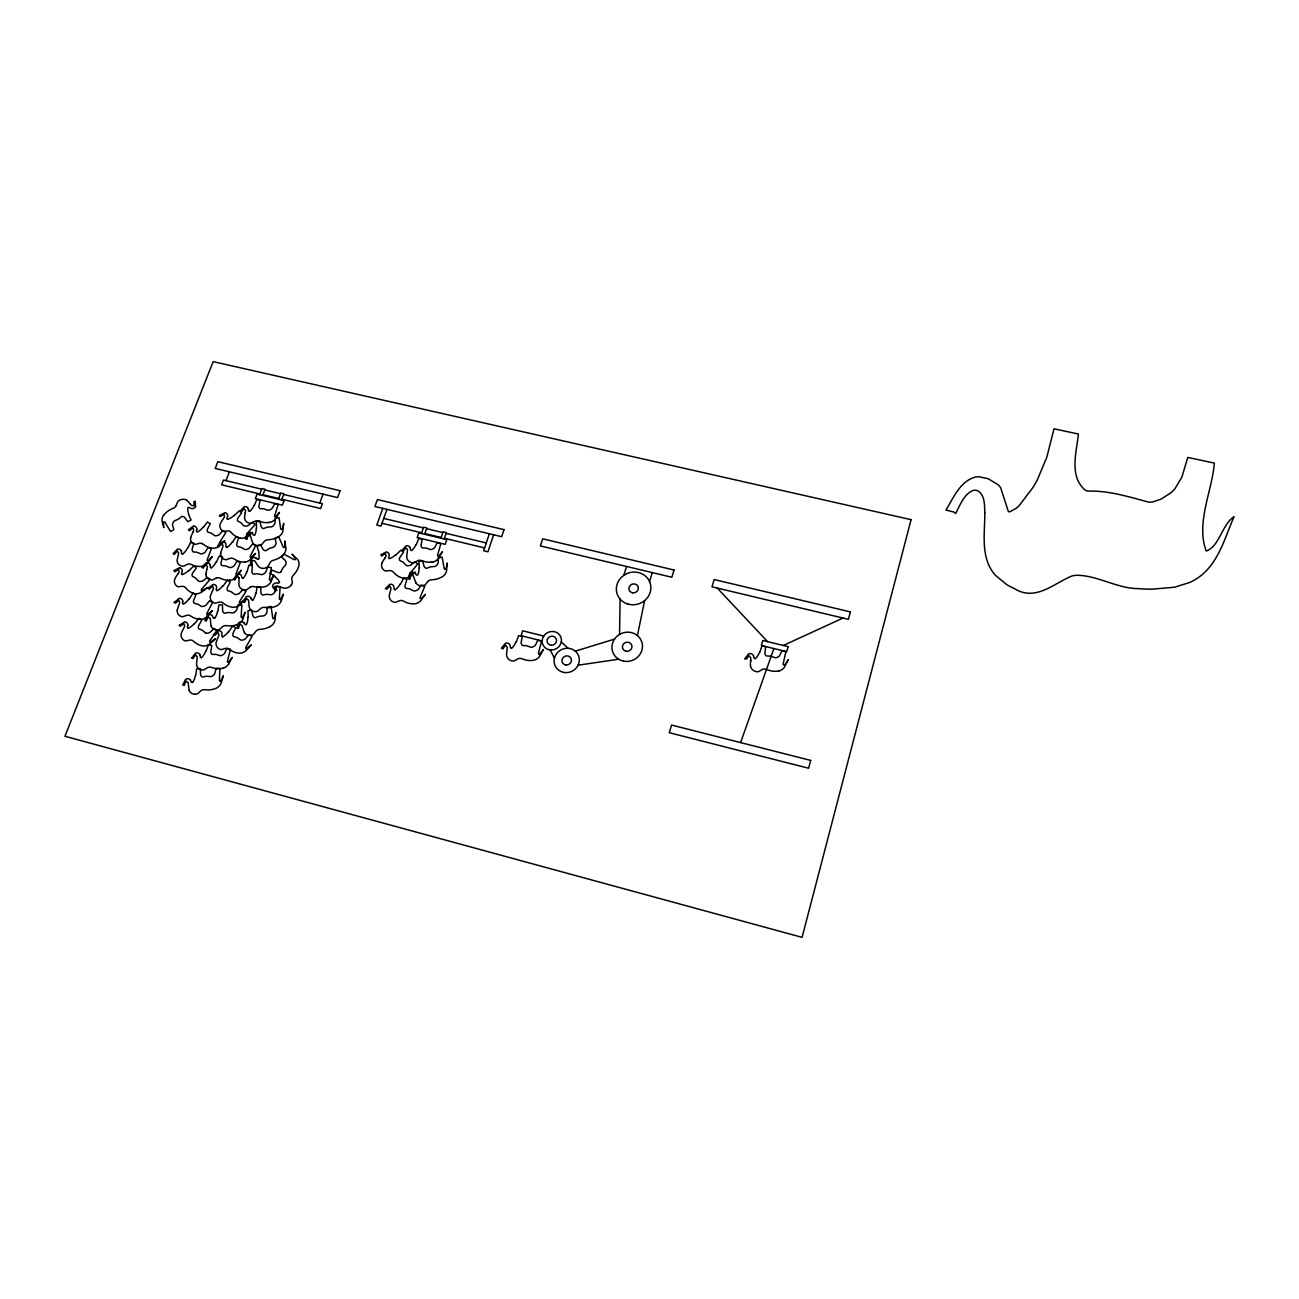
<?xml version="1.0" encoding="UTF-8"?>
<svg xmlns="http://www.w3.org/2000/svg" width="1299" height="1299" viewBox="0 0 1299 1299"><rect width="100%" height="100%" fill="white"/><g stroke="black" fill="none" stroke-linecap="round" stroke-linejoin="round"><path stroke-width="1.5" d="M619.558 634.415L620.078 599.066M182.818 601.21L182.607 602.931A14.338 12.649 -37.8 0 0 182.526 603.467L183.484 604.149A15.832 13.916 -37.7 0 0 188.972 598.823M419.382 567.874L418.911 561.428L422.5 560.762L424.188 566.608A4.79 4.352 -29.3 0 0 424.562 567.111A7.664 6.998 -29.1 0 0 424.935 567.501L425.682 568.069A1.867 1.705 -29.4 0 0 426.722 568.248L429.904 567.03A5.927 5.407 -29.5 0 1 430.7 566.835L434.678 566.494A3.248 2.971 -29 0 0 436.172 565.779L437.049 564.838A10.912 9.937 -29.1 0 0 437.471 564.237L437.617 564.01A5.586 5.099 -29 0 0 438.12 562.954L438.348 557.872L442.147 557.174L444.193 568.507A5.505 5.034 -28.4 0 0 444.502 569.092C447.213 571.739 447.619 552.903 446.629 570.602A9.288 8.492 -29.1 0 1 443.04 576.301L441.498 577.162A18.267 16.66 -29 0 1 434.304 579.533L430.57 579.922A4.709 4.303 -30 0 0 427.744 581.546M248.206 617.285L247.947 610.79L251.519 610.124L253.013 616.018A4.823 4.319 -36.9 0 0 253.354 616.522A7.745 6.917 -36.7 0 0 253.711 616.928L254.442 617.496A1.884 1.689 -37 0 0 255.465 617.674L258.647 616.457A5.975 5.342 -37.2 0 1 259.427 616.262L263.388 615.921A3.28 2.939 -36.7 0 0 264.882 615.19L265.792 614.232A11.009 9.824 -36.7 0 0 266.23 613.631L266.376 613.404A5.634 5.034 -36.7 0 0 266.896 612.332L267.285 607.201L271.069 606.503L272.741 617.934A5.553 4.985 -36.5 0 0 273.017 618.535C275.778 620.695 276.492 602.736 275.063 620.061A9.369 8.395 -36.9 0 1 271.361 625.793L269.802 626.67M256.553 528.173L256.293 521.873L259.8 521.24L261.261 526.923A4.725 4.173 -33.2 0 0 261.619 527.41A7.583 6.706 -33.1 0 0 261.96 527.8L262.674 528.336A1.851 1.64 -33.3 0 0 263.681 528.514L266.815 527.329A5.862 5.18 -33.4 0 1 267.578 527.134L271.459 526.793A3.215 2.842 -33 0 0 272.952 526.095L273.829 525.153A10.782 9.531 -33 0 0 274.268 524.585L274.398 524.358A5.521 4.887 -33 0 0 274.933 523.318L275.307 518.366L279.025 517.684L280.665 528.725A5.44 4.823 -32.7 0 0 280.941 529.294C283.62 531.535 284.4 513.836 282.955 530.771A9.174 8.135 -33.2 0 1 279.301 536.308L277.759 537.169M750.676 660.022L750.497 662.393A20.524 19.55 -5.8 0 0 750.53 665.981M409.883 578.948L410.955 574.824L413.261 575.879A21.028 19.144 -31.5 0 1 414.056 577.876L414.771 579.971A19.81 18.089 -29.4 0 0 416.102 583.024M750.562 661.483L750.643 660.59M196.847 529.18L196.49 530.853A14.094 12.373 -34.9 0 0 196.376 531.356L197.237 532.103A15.556 13.591 -34.8 0 0 203.034 527.28M246.972 538.988L248.141 534.961L250.35 535.984M187.9 625.16L187.462 626.897A14.419 12.779 -38.7 0 0 187.3 627.417L188.144 628.245M245.284 512.537L244.91 514.713A19.485 17.212 -33 0 0 244.618 518.009A7.193 6.349 -33.3 0 0 248.791 522.977L250.528 523.253A3.572 3.15 -33.4 0 0 251.373 523.14L254.977 521.224A4.628 4.092 -33.5 0 1 258.063 520.802L261.359 521.906A17.975 15.88 -32.5 0 0 268.422 522.539M637.419 635.568L644.629 600.593M206.866 569.319L206.996 568.783A20.898 18.348 -36.6 0 0 207.385 566.624L206.038 564.659L203.066 567.939M206.801 569.595L206.492 570.992A19.745 17.455 -36 0 0 205.989 574.353M195.727 675.383L196.685 668.676L200.273 668.612L200.614 674.912A4.887 4.352 -40.5 0 0 200.858 675.48A7.843 6.998 -40.4 0 0 201.134 675.951L201.735 676.665A1.916 1.705 -40.6 0 0 202.693 677.023L206.005 676.324A6.073 5.407 -40.9 0 1 206.801 676.259L210.698 676.584A3.329 2.971 -40.4 0 0 212.305 676.113L213.361 675.285A11.171 9.937 -40.3 0 0 213.897 674.733L214.075 674.538A5.716 5.099 -40.3 0 0 214.79 673.532L216.121 668.336L219.921 668.271L219.401 680.27A5.634 5.05 -40.4 0 0 219.58 680.936L220.505 681.504L223.396 675.659L221.268 682.852A9.515 8.492 -40.7 0 1 216.592 688.08L214.92 688.714A18.706 16.676 -40.4 0 1 207.499 689.915L203.813 689.672A4.823 4.303 -41.5 0 0 200.76 690.857L197.61 693.731A3.718 3.312 -41.4 0 1 196.799 694.072L194.931 694.267M217.826 611.472L218.898 604.928L222.438 604.928L222.665 611.098A4.823 4.287 -37.4 0 0 222.908 611.667A7.729 6.868 -37.3 0 0 223.152 612.121L223.753 612.819A1.884 1.672 -37.5 0 0 224.695 613.193L227.975 612.56A5.975 5.31 -37.7 0 1 228.754 612.511L232.602 612.901A3.28 2.923 -37.3 0 0 234.193 612.462M256.065 593.237L257.137 586.726L260.677 586.742L260.92 592.88A4.806 4.287 -35.8 0 0 261.148 593.448A7.697 6.868 -35.6 0 0 261.408 593.903L261.992 594.617A1.884 1.672 -35.9 0 0 262.934 594.991L266.214 594.374A5.943 5.31 -36.1 0 1 267.009 594.325L270.858 594.731A3.264 2.923 -35.6 0 0 272.433 594.293L273.488 593.513A10.944 9.759 -35.5 0 0 274.04 592.994L274.219 592.815A5.602 5.001 -35.6 0 0 274.95 591.841L276.346 586.807L280.097 586.823L279.399 598.514A5.537 4.952 -35.5 0 0 279.545 599.164L280.47 599.732L283.409 594.098L281.201 601.064A9.32 8.346 -35.9 0 1 276.492 606.065L274.82 606.649A18.348 16.384 -35.6 0 1 267.464 607.656L263.843 607.347A4.725 4.222 -36.7 0 0 260.79 608.435L257.64 611.163A3.653 3.264 -36.7 0 1 256.829 611.488L254.994 611.634A7.339 6.56 -36.5 0 1 249.359 607.753A19.891 17.78 -36.1 0 1 248.937 604.425L248.726 602.2A21.093 18.738 -37.2 0 0 248.45 600.057L246.501 598.579L244.537 602.492A1.786 1.591 -36.8 0 0 243.124 602.314M227.536 519.291L226.838 518.382A14.062 12.389 -33.8 0 1 227.033 517.895L227.666 516.271M184.198 685.125L186.114 681.082L188.111 682.56A21.531 19.063 -41.7 0 1 188.42 684.735L188.664 687.009A20.281 18.089 -40.9 0 0 189.264 690.37M649.549 581.514L652.26 572.583M206.281 620.825L208.246 616.895L210.194 618.373A21.19 18.722 -38.7 0 1 210.47 620.5L210.665 622.741A19.972 17.764 -37.7 0 0 211.201 626.037M623.796 575.343L626.54 566.461M493.62 534.782L487.953 551.783L483.666 550.76L489.366 533.775M440.929 538.192L443.105 531.859L446.353 532.639L444.193 538.971M421.396 533.499L423.588 527.183L426.819 527.962L424.643 534.279M382.767 508.364L376.824 525.088L380.997 526.079L386.94 509.354M740.609 742.59L773.895 648.542M195.516 506.659L195.223 501.17A1.737 1.51 -34.1 0 1 193.827 501.787L194.119 505.749L191.667 505.506A20.524 17.91 -33.6 0 1 190.287 504.044M243.108 602.265L246.014 596.891A3.67 3.264 -36.5 0 1 250.756 597.8M319.765 503.103L323.061 494.14M247.119 571.674L248.856 565.292L252.315 565.65L251.892 571.804A4.774 4.238 -35.2 0 0 252.055 572.388A7.664 6.804 -35 0 0 252.266 572.859L252.753 573.622A1.867 1.656 -35.3 0 0 253.646 574.077L256.926 573.785A5.91 5.261 -35.5 0 1 257.705 573.817L261.424 574.596A3.248 2.89 -35.1 0 0 263.015 574.32L264.135 573.638A10.895 9.678 -34.9 0 0 264.72 573.184L264.915 573.005A5.586 4.969 -35 0 0 265.727 572.112L267.643 567.225L271.329 567.614L269.38 579.192A5.505 4.92 -35 0 0 269.461 579.857L270.289 580.523L273.78 575.181L270.874 581.92M281.591 499.953L283.896 493.766L280.763 493.019L278.441 499.189M262.723 495.422L265.045 489.252L261.927 488.505L259.589 494.659M258.68 558.992L257.413 559.301A14.159 12.568 -34.1 0 1 257.056 558.96L255.854 557.839M225.994 480.646L229.387 471.813M176.274 505.441L177.654 501.82A3.556 3.101 -34.5 0 1 178.207 501.17L179.749 500.147A7.177 6.235 -34.6 0 1 186.764 500.212M234.843 579.792L237.181 576.09L238.919 577.746M759.785 652.423L761.945 645.83L765.631 646.74L764.884 653.251A4.952 4.709 -6.1 0 0 765.03 653.917A7.956 7.55 -5.8 0 0 765.208 654.452L765.712 655.346A1.932 1.835 -6.4 0 0 766.637 655.963L770.145 656.141A6.138 5.846 -6 0 1 770.973 656.287L774.918 657.667A3.377 3.215 -5.4 0 0 776.64 657.603L777.874 657.05A11.301 10.749 -5.9 0 0 778.507 656.628L778.734 656.482A5.797 5.505 -5.5 0 0 779.644 655.638L781.933 650.702L785.846 651.643L783.2 663.773A5.716 5.456 -3.8 0 0 783.248 664.487C784.661 668.417 792.845 649.76 784.661 666.907A9.629 9.174 -5.2 0 1 778.929 670.998M192.918 532.233L191.96 534.327A19.599 17.212 -35.2 0 0 190.742 537.542M212.419 591.207L212.646 590.688A20.979 18.478 -37.1 0 0 213.507 588.593L212.809 586.304L209.09 588.999M212.289 591.467L211.672 592.831A19.875 17.634 -36.9 0 0 210.438 596.111M206.005 651.286L208.376 644.824L211.786 645.522L210.747 651.854A4.871 4.335 -39.4 0 0 210.86 652.471A7.81 6.95 -39.3 0 0 211.006 652.991L211.428 653.819A1.9 1.689 -39.5 0 0 212.257 654.371L215.553 654.371A6.04 5.375 -39.8 0 1 216.332 654.485L219.969 655.622A3.312 2.955 -39.3 0 0 221.577 655.475L222.762 654.875A11.106 9.889 -39.1 0 0 223.396 654.452L223.607 654.29A5.683 5.066 -39.2 0 0 224.516 653.446L226.903 648.558L230.54 649.289L227.439 661.11A5.618 5.017 -39.4 0 0 227.455 661.808L228.218 662.571L232.229 657.359L228.656 664.065M516.239 642.047L518.642 635.568L522.166 636.445L521.143 642.859A4.871 4.563 -27.8 0 0 521.256 643.492A7.826 7.307 -27.6 0 0 521.419 644.028L521.857 644.889A1.9 1.786 -28.1 0 0 522.718 645.506L526.127 645.684A6.04 5.651 -28.4 0 1 526.923 645.83L530.674 647.178A3.312 3.101 -27.6 0 0 532.346 647.113L533.564 646.561A11.123 10.392 -27.5 0 0 534.214 646.155L534.441 646.009A5.699 5.326 -27.5 0 0 535.367 645.181L537.802 640.326L541.553 641.268L538.419 653.17A5.618 5.277 -27.2 0 0 538.452 653.868L539.247 654.68L543.355 649.581L539.702 656.239A9.483 8.882 -27.9 0 1 533.954 660.249L532.184 660.444A18.641 17.423 -27.5 0 1 524.634 659.697L521.078 658.496A4.79 4.498 -29.3 0 0 517.814 658.869L514.112 660.915A3.702 3.459 -29.4 0 1 513.235 661.045L511.368 660.753A7.453 6.966 -29.2 0 1 506.561 655.378A20.199 18.917 -28.4 0 1 506.821 651.838L507.081 649.5A21.369 19.875 -30.4 0 0 507.243 647.227L505.603 645.23L502.827 648.786M250.902 559.073L250.496 564.805A1.77 1.575 -35.1 0 1 251.957 564.334M416.313 544.622L418.765 538.419L422.159 539.231L421.038 545.369A4.758 4.319 -28.6 0 0 421.152 545.986A7.632 6.933 -28.5 0 0 421.282 546.489L421.704 547.317A1.867 1.689 -28.8 0 0 422.532 547.902L425.812 548.048A5.894 5.358 -29 0 1 426.592 548.178L430.213 549.461A3.248 2.955 -28.4 0 0 431.82 549.38L433.022 548.844A10.863 9.872 -28.3 0 0 433.655 548.454L433.866 548.308A5.569 5.05 -28.4 0 0 434.775 547.512L437.227 542.852L440.848 543.729L437.601 555.144A5.488 5.017 -28.3 0 0 437.601 555.81L438.364 556.589L442.439 551.685L438.786 558.067A9.255 8.427 -28.7 0 1 433.135 561.947M192.966 658.561L195.662 654.94L197.221 656.823A21.369 18.9 -40.3 0 1 197.058 659.048L196.782 661.353A20.183 17.991 -39.8 0 0 196.62 664.828M254.295 505.506L256.877 499.449L260.157 500.245L258.874 506.237A4.709 4.157 -32.6 0 0 258.956 506.821A7.55 6.657 -32.5 0 0 259.086 507.324L259.459 508.136A1.835 1.624 -32.7 0 0 260.238 508.688L263.437 508.818A5.829 5.147 -32.9 0 1 264.184 508.948L267.659 510.182A3.199 2.825 -32.5 0 0 269.234 510.117L270.403 509.598A10.733 9.466 -32.4 0 0 271.036 509.208L271.247 509.062A5.505 4.855 -32.5 0 0 272.173 508.299L274.706 503.752L278.197 504.58L274.674 515.703A5.423 4.806 -32.5 0 0 274.657 516.369L275.372 517.116L279.48 512.326L275.729 518.561A9.142 8.086 -32.8 0 1 270.111 522.36M403.177 551.149L405.921 547.74L407.464 549.639A20.865 18.884 -30.4 0 1 407.269 551.799L406.96 554.04A19.729 17.959 -29 0 0 406.766 557.417A7.274 6.609 -29.5 0 0 411.231 562.532M744.83 658.707L748.727 653.77A3.783 3.588 -8.2 0 1 753.517 655.898M396 554.933L400.92 550.078L403.518 552.221L399.767 557.563A4.774 4.335 -30 0 0 399.589 558.18A7.664 6.95 -29.9 0 0 399.475 558.716L399.442 559.528A1.867 1.689 -30.2 0 0 399.913 560.551L402.722 562.029A5.91 5.375 -30.5 0 1 403.34 562.467L405.905 565.13A3.248 2.955 -30 0 0 407.35 565.714L408.633 565.698A10.895 9.889 -29.7 0 0 409.347 565.585L409.607 565.536A5.586 5.066 -29.9 0 0 410.76 565.162L415.014 561.753L417.775 564.042L409.786 573.492A5.521 5.034 -30.3 0 0 409.494 574.142L408.406 579.013A1.786 1.624 -30.7 0 1 409.916 578.883M216.397 562.029L219.336 555.956L222.567 556.93L220.944 563.003A4.774 4.206 -35.6 0 0 220.992 563.604A7.648 6.755 -35.5 0 0 221.074 564.123L221.415 564.968A1.867 1.64 -35.7 0 0 222.161 565.585L225.344 565.877A5.91 5.212 -36 0 1 226.091 566.055L229.485 567.501A3.248 2.874 -35.6 0 0 231.076 567.501L232.277 567.014A10.879 9.596 -35.4 0 0 232.927 566.656L233.154 566.526A5.569 4.92 -35.5 0 0 234.112 565.779L236.905 561.249L240.347 562.272L236.174 573.509A5.505 4.871 -35.6 0 0 236.126 574.174L236.791 574.986L241.192 570.277L237.067 576.48A9.272 8.2 -35.8 0 1 231.238 580.085L229.533 580.198M187.624 548.373L190.563 542.349L193.778 543.307L192.122 549.331A4.758 4.173 -35.7 0 0 192.171 549.948A7.615 6.69 -35.6 0 0 192.252 550.451L192.577 551.296A1.851 1.624 -35.8 0 0 193.324 551.913L196.49 552.189A5.878 5.164 -36.1 0 1 197.221 552.367L200.598 553.796A3.231 2.842 -35.7 0 0 202.173 553.796L203.358 553.325A10.83 9.499 -35.5 0 0 204.008 552.968L204.235 552.822A5.553 4.871 -35.6 0 0 205.193 552.075L208.002 547.577L211.412 548.6L207.207 559.755A5.472 4.823 -35.8 0 0 207.142 560.421L207.808 561.217L212.208 556.557L208.067 562.711A9.239 8.119 -36 0 1 202.254 566.299L200.566 566.413A18.154 15.945 -35.7 0 1 193.583 565.406L190.385 564.123A4.676 4.108 -36.6 0 0 187.283 564.367L183.597 566.169A3.605 3.166 -36.5 0 1 182.753 566.25L181.032 565.893A7.258 6.365 -36.4 0 1 177.119 560.648A19.68 17.293 -36.1 0 1 177.752 557.287L178.239 555.079A20.816 18.154 -36.6 0 0 178.629 552.952L177.314 550.987L174.342 554.251M384.926 558.067L383.643 560.048A19.777 17.959 -30.6 0 0 381.955 563.149M240.055 511.384L244.066 506.837A3.588 3.166 -33.2 0 1 248.255 508.753M246.209 624.608L245.008 624.527A14.386 12.86 -37 0 1 244.748 624.088L243.985 622.806M400.417 584.225L403.664 578.201L406.928 579.451L404.996 585.557A4.806 4.384 -30.9 0 0 405.028 586.19A7.697 7.031 -30.8 0 0 405.093 586.726L405.402 587.619A1.884 1.705 -31.1 0 0 406.132 588.317L409.364 588.853A5.943 5.44 -31.4 0 1 410.111 589.08L413.52 590.818A3.264 2.988 -30.8 0 0 415.128 590.931L416.378 590.542A10.96 9.986 -30.6 0 0 417.044 590.217L417.288 590.087A5.618 5.131 -30.7 0 0 418.294 589.389L421.347 584.94L424.805 586.271L420.08 597.491A5.537 5.082 -30.8 0 0 419.999 598.173C421.59 601.145 430.618 586.45 420.844 600.609A9.337 8.525 -31.2 0 1 414.754 603.873L413.017 603.856A18.365 16.757 -30.8 0 1 405.889 602.298L402.674 600.723A4.725 4.319 -32.1 0 0 399.475 600.739L395.643 602.314A3.653 3.329 -32.1 0 1 394.782 602.346L393.029 601.843A7.339 6.69 -31.9 0 1 389.213 596.111A19.891 18.17 -31.4 0 1 389.976 592.701L390.561 590.444A21.028 19.079 -32.4 0 0 391.048 588.268L389.765 586.141L386.599 589.291A1.786 1.624 -32.1 0 0 385.365 588.626L389.895 584.323A3.67 3.329 -31.8 0 1 393.954 586.856L394.003 588.577A14.321 13.055 -31.1 0 0 393.97 589.096L395.026 589.746M177.914 573.882L176.583 575.863A19.794 17.439 -37.1 0 0 174.813 578.932A7.307 6.414 -37.2 0 0 176.128 585.508L177.476 586.515A3.621 3.183 -37.3 0 0 178.255 586.726L182.217 586.352A4.693 4.141 -37.6 0 1 185.059 587.229L187.381 589.665A18.267 16.091 -36.7 0 0 193.145 593.221L194.704 593.659A9.288 8.184 -37.1 0 0 201.248 592.36M410.062 573.297L409.445 575.213L415.566 572.209L409.494 576.74A9.288 8.444 -30.4 0 1 402.836 578.104L401.229 577.584A18.251 16.595 -30 0 1 395.188 573.979L392.72 571.528A4.693 4.254 -31.2 0 0 389.797 570.602L385.754 571.008A3.621 3.28 -31.1 0 1 384.959 570.781L383.514 569.79A7.291 6.609 -30.9 0 1 381.857 563.133M281.006 571.722L282.435 568.767A5.91 5.277 -34.4 0 1 282.857 568.085L285.52 565.065A3.248 2.89 -34.2 0 0 286.072 563.571L286.007 562.386A10.895 9.71 -34.5 0 0 285.877 561.72L285.812 561.493A5.569 4.969 -34.3 0 0 285.374 560.502L281.721 557.271L283.978 554.186L293.98 559.56A5.472 4.887 -33.5 0 0 294.662 559.707C298.705 559.755 284.854 547.691 297.325 559.122A9.255 8.265 -34.1 0 1 298.997 565.065L298.526 566.673A18.235 16.254 -34.2 0 1 295.068 573.184L292.616 576.058A4.693 4.206 -34.4 0 0 291.788 579.029L292.34 582.78A3.637 3.248 -34.8 0 1 292.145 583.592L291.171 585.183M163.739 515.135L164.827 513.836A18.04 15.718 -35.3 0 1 170.802 509.37L174.18 507.795A4.611 3.994 -34.7 0 0 176.307 505.441M232.472 542.284L236.109 536.568L240.153 538.095M189.248 598.969L192.999 593.156L196.019 594.569L193.567 600.544A4.806 4.254 -37.6 0 0 193.519 601.177A7.713 6.82 -37.6 0 0 193.535 601.713L193.73 602.622A1.884 1.656 -37.7 0 0 194.379 603.353L197.464 604.067A5.959 5.261 -38 0 1 198.162 604.344L201.28 606.26A3.28 2.89 -37.6 0 0 202.839 606.471L204.073 606.13A10.977 9.694 -37.4 0 0 204.771 605.854L205.015 605.74A5.618 4.969 -37.5 0 0 206.054 605.107L209.448 600.852L212.679 602.363L206.963 613.258A5.553 4.92 -37.9 0 0 206.817 613.94L207.109 614.963L212.338 610.627L207.418 616.424A9.353 8.265 -38 0 1 201.183 619.331L199.494 619.217A18.381 16.254 -37.6 0 1 192.755 617.269L189.784 615.531A4.741 4.173 -38.6 0 0 186.699 615.353L182.818 616.716A3.653 3.215 -38.4 0 1 181.974 616.7L180.334 616.099A7.356 6.479 -38.3 0 1 177.2 610.173M238.821 622.757L237.003 628.521A1.802 1.608 -38 0 1 238.513 628.391L239.666 624.299L241.923 625.371A21.239 18.917 -38.5 0 1 242.637 627.368L243.286 629.479A19.988 17.894 -37.2 0 0 244.504 632.564M427.777 581.579L425.211 584.777A3.637 3.329 -30.2 0 1 424.464 585.232L422.63 585.719A7.323 6.674 -30.1 0 1 416.021 583.089M228.673 631.817L232.7 626.069L235.671 627.677L232.927 633.652A4.855 4.319 -38.2 0 0 232.862 634.285A7.778 6.95 -38.1 0 0 232.846 634.838L233.008 635.779A1.9 1.689 -38.3 0 0 233.625 636.559L236.694 637.436A6.008 5.358 -38.6 0 1 237.376 637.76L240.429 639.871A3.296 2.955 -38.2 0 0 241.987 640.163L243.254 639.887A11.058 9.872 -37.9 0 0 243.952 639.644L244.196 639.546A5.667 5.066 -38.1 0 0 245.284 638.946L248.872 634.773L252.055 636.478L245.836 647.308A5.602 5.017 -38.5 0 0 245.657 648.006L245.901 649.062L251.357 644.905L246.144 650.555A9.434 8.427 -38.6 0 1 239.747 653.202L238.074 653.007A18.543 16.562 -38.2 0 1 231.384 650.669L228.462 648.737A4.774 4.254 -39.2 0 0 225.377 648.412L221.415 649.597A3.686 3.28 -39 0 1 220.586 649.532L218.963 648.834A7.421 6.609 -38.9 0 1 216.072 642.632A20.086 17.942 -38.7 0 1 217.323 639.27L218.2 637.062A21.222 18.803 -38.8 0 0 218.995 634.902L218.053 632.613L214.53 635.455A1.802 1.608 -38.8 0 0 213.426 634.659L218.443 630.794A3.702 3.296 -38.6 0 1 222.015 633.782L221.82 635.52A14.451 12.893 -38.4 0 0 221.707 636.055L222.649 636.819M223.168 585.865L227.357 580.344L230.232 582.017L227.293 587.814A4.79 4.254 -36.4 0 0 227.195 588.447A7.697 6.82 -36.4 0 0 227.163 588.983L227.293 589.925A1.867 1.656 -36.5 0 0 227.861 590.704L230.849 591.678A5.943 5.277 -36.9 0 1 231.514 592.019L234.437 594.195A3.264 2.907 -36.5 0 0 235.963 594.536L237.214 594.309A10.944 9.71 -36.2 0 0 237.928 594.081L238.172 594A5.602 4.969 -36.4 0 0 239.26 593.448L242.962 589.454L246.031 591.24L239.471 601.713A5.537 4.936 -36.7 0 0 239.276 602.379L239.487 603.434L245.008 599.521L239.649 604.912A9.32 8.281 -36.8 0 1 233.252 607.315L231.595 607.055A18.332 16.27 -36.4 0 1 225.1 604.538L222.308 602.541A4.725 4.189 -37.4 0 0 219.271 602.103L215.325 603.142A3.637 3.231 -37.2 0 1 214.497 603.061L212.939 602.33M203.293 527.459L207.418 522.036L210.259 523.643L207.369 529.31A4.725 4.157 -34.7 0 0 207.272 529.927A7.583 6.657 -34.7 0 0 207.239 530.463L207.369 531.372A1.851 1.624 -34.8 0 0 207.937 532.135L210.876 533.061A5.862 5.147 -35.1 0 1 211.526 533.369L214.416 535.48A3.215 2.825 -34.7 0 0 215.91 535.805L217.16 535.578A10.782 9.466 -34.5 0 0 217.859 535.35L218.102 535.253A5.521 4.855 -34.6 0 0 219.174 534.717L222.827 530.788L225.847 532.509L219.385 542.771A5.456 4.806 -34.9 0 0 219.19 543.42L219.401 544.443L224.841 540.595L219.563 545.889A9.19 8.086 -35 0 1 213.247 548.292L211.623 548.048A18.072 15.88 -34.7 0 1 205.21 545.629L202.449 543.713M192.496 682.43L191.262 682.235A14.598 12.99 -40.7 0 1 191.099 681.731L190.515 680.124M217.583 545.84L222.324 541.894A3.621 3.183 -35 0 1 226.01 544.557L225.912 546.229A14.143 12.503 -34.7 0 0 225.831 546.749L226.789 547.415M174.245 602.46L179.051 598.482M283.62 554.413L282.37 555.631M207.743 615.141A3.686 3.264 -38.1 0 1 212.516 616.083L213.15 617.61A14.37 12.763 -37.5 0 0 213.296 618.113L214.53 618.324M252.769 600.041L251.551 599.813A14.305 12.763 -35.9 0 1 251.389 599.326L250.837 597.751M189.41 530.609L192.934 527.962L193.746 530.171A20.687 18.04 -35.4 0 1 192.918 532.233M194.525 623.747L199.007 618.324L201.783 620.175L198.536 625.923A4.839 4.287 -38.6 0 0 198.39 626.573A7.762 6.885 -38.5 0 0 198.341 627.108L198.406 628.067A1.9 1.672 -38.7 0 0 198.942 628.895L201.865 630.031A5.992 5.31 -39 0 1 202.514 630.405L205.307 632.775M180.317 626.232L184.036 623.682L184.734 626.037A21.174 18.624 -39 0 1 183.76 628.131L182.672 630.259A20.053 17.78 -39.1 0 0 181.259 633.539A7.404 6.544 -39.2 0 0 183.419 639.952L184.929 640.797A3.67 3.248 -39.3 0 0 185.741 640.927L189.735 640.098A4.758 4.222 -39.5 0 1 192.739 640.651L195.418 642.826A18.495 16.416 -38.6 0 0 201.751 645.7L203.407 645.976A9.418 8.346 -39 0 0 209.886 643.931L215.537 638.718L209.935 642.388L209.659 641.349A5.586 4.969 -39 0 1 209.902 640.667L217.03 630.34L214.075 628.359L210.146 632.24A5.651 5.017 -38.5 0 1 209.025 632.759L208.782 632.84A11.041 9.791 -38.4 0 1 208.067 633.035L206.801 633.198A3.296 2.923 -38.6 0 1 205.307 632.775M207.759 615.19L204.869 620.613A1.786 1.591 -38.3 0 1 206.33 620.76M234.892 579.727A1.77 1.575 -36.1 0 0 233.479 579.484L236.889 574.353A3.653 3.231 -35.9 0 1 241.435 575.717L241.89 577.308A14.24 12.649 -35.3 0 0 241.987 577.811L243.157 578.136M179.327 625.29L184.604 621.88A3.686 3.264 -38.9 0 1 187.819 625.16M188.858 570.748L193.843 565.909L196.311 568.036L192.447 573.346A4.774 4.206 -36.7 0 0 192.252 573.963A7.664 6.755 -36.6 0 0 192.122 574.499L192.073 575.441A1.867 1.64 -36.7 0 0 192.479 576.318L195.175 577.763A5.927 5.212 -37.1 0 1 195.759 578.201L198.179 580.848A3.248 2.874 -36.7 0 0 199.559 581.432L200.809 581.416A10.912 9.596 -36.5 0 0 201.524 581.303L201.783 581.254A5.586 4.92 -36.6 0 0 202.92 580.864L207.19 577.47L211.607 580.036A3.621 3.199 -36.4 0 0 212.451 579.939L216.154 578.169M234.21 515.622L239.162 510.864L241.614 512.959L237.814 518.171A4.725 4.157 -33.6 0 0 237.603 518.772A7.567 6.674 -33.6 0 0 237.49 519.291L237.441 520.217A1.851 1.624 -33.7 0 0 237.863 521.078L240.542 522.507A5.846 5.147 -34 0 1 241.111 522.929L243.53 525.527A3.215 2.842 -33.7 0 0 244.91 526.095L246.16 526.079A10.765 9.483 -33.4 0 0 246.875 525.965L247.119 525.916A5.521 4.855 -33.6 0 0 248.255 525.543L252.493 522.214L255.107 524.439L247.037 533.678A5.456 4.823 -34 0 0 246.729 534.295L245.527 539.053A1.754 1.559 -34.3 0 1 247.005 538.906M381.662 555.793L385.576 553.683L386.063 556.102A20.849 18.803 -31 0 1 384.91 558.067M174.797 571.641L178.71 569.53L179.083 571.917A20.881 18.251 -37 0 1 177.898 573.882M220.245 516.482L224.126 514.42L224.516 516.775A20.622 18.024 -34.1 0 1 223.331 518.691L222.048 520.623A19.55 17.228 -34.1 0 0 220.294 523.659A7.209 6.333 -34.2 0 0 221.642 530.106L222.99 531.08A3.588 3.15 -34.4 0 0 223.753 531.291L227.698 530.934A4.644 4.092 -34.6 0 1 230.524 531.778L232.846 534.181A18.04 15.913 -33.6 0 0 238.61 537.656L236.775 543.794A4.741 4.189 -34.5 0 0 236.743 544.427A7.615 6.722 -34.4 0 0 236.759 544.947L236.97 545.84A1.851 1.64 -34.6 0 0 237.62 546.538L240.705 547.22A5.878 5.196 -34.9 0 1 241.403 547.48L244.537 549.331A3.231 2.858 -34.5 0 0 246.079 549.526L247.313 549.201A10.83 9.564 -34.3 0 0 247.995 548.909L248.239 548.795A5.553 4.904 -34.4 0 0 249.262 548.178L252.574 543.972L255.806 545.418L250.285 556.151A5.472 4.855 -34.7 0 0 250.139 556.816L250.691 557.709L255.594 553.536L250.756 559.236A9.223 8.167 -34.8 0 1 244.602 562.142M201.313 657.684L200.273 657.164A14.516 12.925 -39.5 0 1 200.241 656.628L200.03 654.907M511.449 648.331L510.377 647.73A14.533 13.591 -28.1 0 1 510.328 647.194L510.101 645.424A3.718 3.475 -29.2 0 0 505.441 643.314L501.463 648.201A1.819 1.689 -29.7 0 1 502.892 648.721M173.969 570.602L179.473 567.809M250.122 587.31L246.729 589.697A3.637 3.231 -36 0 1 245.901 589.941L244.082 589.908A7.307 6.495 -35.9 0 1 239 585.508A19.794 17.618 -35.5 0 1 238.935 582.131L238.984 579.906A20.979 18.543 -36.4 0 0 238.935 577.746M249.57 511.335L248.482 510.864A14.029 12.373 -32.8 0 1 248.466 510.361L248.336 508.721M211.347 567.777L210.292 567.371A14.208 12.552 -35.7 0 1 210.292 566.705L210.259 565.016M182.461 554.137L181.519 553.536A14.159 12.422 -35.9 0 1 181.519 553.033L181.503 551.344M201.248 592.376L207.353 587.846L201.345 590.866L201.345 589.795A5.521 4.871 -37.1 0 1 201.654 589.145L209.821 579.744A7.291 6.43 -36.3 0 1 205.908 574.369M234.193 612.462L235.249 611.667A10.993 9.759 -37.2 0 0 235.785 611.147L235.963 610.952A5.634 5.001 -37.2 0 0 236.694 609.978L238.09 604.928L241.858 604.928L241.143 616.652A5.553 4.952 -37.2 0 0 241.289 617.301L242.215 617.869L245.154 612.202L242.945 619.217A9.369 8.33 -37.5 0 1 238.22 624.251M238.188 624.169L236.564 624.851M783.313 645.473L843.002 618.048M216.917 590.639L216.154 589.827A14.289 12.681 -36.6 0 1 216.267 589.308L216.624 587.586A3.653 3.231 -36.8 0 0 213.133 584.469L208.051 588.122A1.786 1.575 -37 0 1 209.171 588.967M575.295 651.156L614.492 639.14M193.405 526.209L188.387 529.765A1.754 1.526 -35.3 0 1 189.492 530.577M223.038 668.189L221.333 668.563A18.608 16.578 -39.3 0 1 214.026 668.189L210.584 667.183A4.79 4.27 -40.4 0 0 207.418 667.718L203.813 669.911A3.702 3.296 -40.2 0 1 202.969 670.073L201.15 669.878A7.453 6.625 -40.1 0 1 196.522 664.861M270.095 522.263L268.422 522.555M433.119 561.85L431.414 562.142M778.897 670.901L777.094 671.193A18.949 18.007 -5.5 0 1 769.268 670.414L765.549 669.18A4.871 4.644 -6.5 0 0 762.204 669.57L758.486 671.664A3.767 3.588 -7.3 0 1 757.577 671.794L755.645 671.486A7.567 7.209 -7.3 0 1 750.432 666.014M179.489 567.76A3.637 3.199 -36.9 0 1 182.185 571.414L181.616 573.07A14.24 12.535 -36.8 0 0 181.405 573.573L182.12 574.483M578.087 665.202L618.649 659.21M244.602 562.045L242.929 562.045A18.137 16.043 -34.5 0 1 236.191 560.194L233.219 558.505A4.676 4.124 -35.5 0 0 230.15 558.359L226.302 559.723A3.605 3.183 -35.3 0 1 225.474 559.707L223.834 559.138A7.258 6.398 -35.2 0 1 220.635 553.374M261.667 489.187L223.428 480.029L221.593 484.803L259.849 493.977M264.785 489.934L280.503 493.701M283.637 494.448L322.396 503.72L320.609 508.558L281.834 499.254M383.725 518.415L423.344 527.897M426.575 528.661L442.862 532.558M446.125 533.337L486.281 542.95M262.983 494.724L278.7 498.507M381.987 523.286L421.639 532.801M424.887 533.58L441.173 537.494M444.437 538.273L484.624 547.918M543.745 636.039L522.685 630.827L521.094 635.731L542.17 640.975M411.231 562.548L413.033 562.824A3.621 3.296 -29.7 0 0 413.878 562.694L417.531 560.746A4.693 4.27 -29.6 0 1 420.681 560.324L424.107 561.46A18.202 16.546 -28.4 0 0 431.398 562.126M275.339 576.707L270.127 573.151L272.27 570.212L277.921 572.55A4.774 4.254 -34.5 0 0 278.571 572.583A7.648 6.82 -34.4 0 0 279.139 572.567L280.113 572.356A1.867 1.672 -34.6 0 0 281.006 571.739M276.719 590.152L274.398 586.758L276.882 585.898A21.093 18.868 -36.2 0 1 278.96 586.531L281.071 587.278A19.745 17.65 -34.3 0 0 284.351 588.187A7.307 6.527 -34.8 0 0 291.155 585.167M561.298 641.901L568.101 648.315M717.259 588.074L767.628 641.674M190.271 504.061L188.94 502.469A19.469 16.936 -35 0 0 186.715 500.294M550.175 649.922L554.429 658.171M188.534 514.501L191.067 519.973L187.9 521.76L184.409 517.213A4.725 4.108 -35.1 0 0 183.906 516.905A7.567 6.609 -35.2 0 0 183.435 516.693L182.526 516.45A1.835 1.608 -35 0 0 181.503 516.645L178.905 518.756A5.829 5.066 -35 0 1 178.223 519.194L174.586 520.818A3.215 2.793 -35.3 0 0 173.416 521.954L172.881 523.091A10.782 9.418 -35.2 0 0 172.686 523.741L172.621 523.984A5.521 4.806 -35.3 0 0 172.475 525.088L173.887 529.635L170.526 531.518L165.022 522.263A5.44 4.725 -35.7 0 0 164.551 521.857L163.414 522.036L163.771 527.638L162.099 521.24A9.142 7.956 -35.2 0 1 163.658 515.102M753.599 655.865L753.923 657.667A14.76 14.045 -6.2 0 0 754.005 658.22L755.239 658.755A16.286 15.491 -8.9 0 0 759.428 652.325M279.464 582.261L278.522 583.186A14.224 12.698 -34.5 0 1 278.002 583.121L276.249 582.926A3.653 3.264 -35.3 0 0 272.514 586.612L275.664 591.24A1.786 1.591 -35.5 0 1 276.687 590.087M410.289 547.902L410.468 549.591A14.192 12.893 -28.8 0 0 410.516 550.094L411.637 550.597A15.685 14.192 -29.4 0 0 415.989 544.525M258.826 551.896L256.975 545.97L260.336 544.541L263.242 549.639A4.758 4.222 -34 0 0 263.713 550.029A7.615 6.755 -33.9 0 0 264.152 550.305L265.012 550.662A1.851 1.656 -34.1 0 0 266.068 550.597L268.909 548.763A5.878 5.228 -34.1 0 1 269.624 548.389L273.44 547.188A3.231 2.874 -33.8 0 0 274.738 546.181L275.404 545.093A10.83 9.613 -33.8 0 0 275.68 544.427L275.761 544.2A5.553 4.92 -33.8 0 0 276.038 543.096L275.161 538.273L278.717 536.779L283.133 546.928A5.456 4.855 -33.3 0 0 283.555 547.399C286.706 549.704 283.133 531.177 285.942 548.34A9.223 8.2 -33.8 0 1 283.685 554.462M251.941 564.416L252.103 560.307L254.588 560.778A20.93 18.559 -35.7 0 1 255.773 562.467L256.926 564.269A19.664 17.488 -34.1 0 0 258.874 566.835A7.274 6.463 -34.6 0 0 265.824 567.874L267.497 567.014A3.621 3.215 -34.7 0 0 268.13 566.413L269.948 562.84A4.676 4.157 -34.5 0 1 272.319 560.665L275.875 559.447A18.137 16.108 -33.8 0 0 282.354 555.615M744.847 658.755A1.835 1.754 -8.8 0 1 746.34 659.226L748.955 655.67L750.725 657.7A21.645 20.622 -10.5 0 1 750.66 660.022M256.212 528.222A15.604 13.769 -34.1 0 1 254.75 535.172L253.386 535.172A14.078 12.47 -33.3 0 1 253.143 534.733L252.379 533.499A3.621 3.199 -34 0 0 247.281 533.434L246.664 535.35L252.704 532.395L246.648 536.844A9.174 8.086 -34 0 1 240.136 538.176M277.759 537.153A18.056 15.978 -33 0 1 270.695 539.491L267.058 539.881A4.66 4.124 -33.9 0 0 264.249 541.472L261.684 544.622A3.588 3.183 -34 0 1 260.937 545.077L259.151 545.548A7.242 6.398 -33.9 0 1 252.802 542.998A19.566 17.342 -33.4 0 1 251.714 539.946L251.064 537.916A20.8 18.348 -34.8 0 0 250.366 535.967M217.583 545.889A1.77 1.559 -35.2 0 1 218.784 546.538L222.032 543.664L223.071 545.791A20.784 18.251 -35.4 0 1 222.421 547.902L221.642 550.062A19.664 17.39 -35 0 0 220.733 553.358M232.196 542.154A15.62 13.737 -34.8 0 1 226.854 547.512M381.744 555.761A1.77 1.608 -30.8 0 0 380.737 554.803L386.29 551.961A3.637 3.296 -30.6 0 1 389.197 555.582L388.693 557.255A14.224 12.909 -30.2 0 0 388.498 557.758L389.245 558.684A15.702 14.175 -30.2 0 0 395.757 554.722M246.794 571.641A15.75 13.948 -35.7 0 1 243.254 578.201M270.858 581.903A9.288 8.265 -35.3 0 1 265.727 586.45L264.022 586.856A18.251 16.238 -35 0 1 256.715 587.164L253.208 586.499A4.709 4.189 -36.1 0 0 250.106 587.294M203.131 567.874A1.77 1.559 -36.4 0 0 201.832 567.387L206.103 562.873A3.637 3.199 -36.1 0 1 210.178 565.049M216.105 561.931A15.702 13.802 -35.9 0 1 211.412 567.858M229.533 580.182A18.218 16.108 -35.5 0 1 222.486 579.192L219.271 577.893A4.693 4.141 -36.5 0 0 216.154 578.136M275.128 576.983A15.832 14.127 -35.7 0 1 279.561 582.212M255.741 593.221A15.848 14.078 -36.4 0 1 252.867 600.089M222.908 585.703A15.783 13.932 -36.5 0 1 217.079 590.688M212.955 602.298A7.323 6.495 -37.1 0 1 210.341 596.111M400.124 584.095A15.815 14.354 -31.5 0 1 395.091 589.827M217.501 611.456A15.913 14.078 -37.9 0 1 214.611 618.373M236.548 624.819A18.413 16.367 -37.2 0 1 229.209 625.891L225.588 625.598A4.741 4.222 -38.3 0 0 222.535 626.703L219.385 629.463A3.67 3.264 -38.3 0 1 218.573 629.788L216.722 629.95A7.372 6.56 -38.1 0 1 211.104 626.086M228.397 631.655A15.961 14.175 -38.2 0 1 222.697 636.916M179.311 625.339A1.802 1.591 -39 0 1 180.399 626.199M194.282 623.552A15.929 14.045 -38.5 0 1 188.193 628.359M184.247 685.06A1.819 1.624 -41.4 0 0 182.769 684.979L185.595 679.361A3.751 3.329 -41.2 0 1 190.417 680.173M195.386 675.366A16.156 14.321 -41 0 1 192.593 682.478M194.931 694.234A7.502 6.674 -41.3 0 1 189.167 690.418M193.015 658.496A1.802 1.608 -40.1 0 0 191.635 658.122L195.548 653.121A3.718 3.296 -39.9 0 1 199.932 654.956M205.68 651.221A16.059 14.224 -39.7 0 1 201.491 657.684M228.64 664.065A9.466 8.444 -39.6 0 1 223.055 668.287M238.789 622.708A3.686 3.296 -37.7 0 1 243.79 622.724M247.865 617.35A15.945 14.192 -37.7 0 1 246.388 624.543M269.786 626.654A18.43 16.481 -36.7 0 1 262.625 629.057L258.907 629.463A4.758 4.254 -37.7 0 0 256.065 631.087L253.451 634.334A3.67 3.28 -37.8 0 1 252.704 634.805L250.869 635.292A7.388 6.609 -37.7 0 1 244.423 632.629M174.228 602.509A1.786 1.575 -38.2 0 1 175.43 603.191L178.726 600.284L179.749 602.46A21.06 18.478 -38.3 0 1 179.067 604.62L178.272 606.812A19.923 17.601 -38.1 0 0 177.297 610.173M179.051 598.417A3.67 3.231 -38 0 1 182.721 601.226M173.936 570.651A1.77 1.559 -37 0 1 174.878 571.609M188.631 570.537A15.718 13.769 -36.5 0 1 182.152 574.596M174.407 554.202A1.77 1.543 -36.4 0 0 173.108 553.699L177.378 549.217A3.621 3.166 -36.2 0 1 181.422 551.377M187.316 548.275A15.653 13.672 -36 0 1 182.623 554.17M250.853 559.057A3.637 3.231 -34.9 0 1 255.789 557.921M258.501 552.026A15.718 13.916 -35 0 1 258.793 559.008M193.405 526.16A3.605 3.15 -35.1 0 1 196.75 529.18M202.465 543.696A4.66 4.092 -35.6 0 0 199.461 543.323L195.564 544.362A3.588 3.15 -35.5 0 1 194.753 544.281L193.21 543.567A7.226 6.333 -35.3 0 1 190.644 537.542M515.914 641.95A16.059 14.955 -29.1 0 1 511.627 648.331M403.242 551.101A1.77 1.608 -29.9 0 0 401.878 550.662L405.824 545.953A3.637 3.296 -29.5 0 1 410.192 547.918M410.029 573.249A3.653 3.329 -30.4 0 1 415.079 573.265L416.086 574.613A14.257 13.006 -29.4 0 0 416.362 575.051L417.645 575.019A15.799 14.354 -30.5 0 0 419.041 567.923M240.055 511.433A1.754 1.543 -33.5 0 1 241.387 511.855L244.098 508.575L245.543 510.426A20.638 18.105 -33.8 0 1 245.284 512.537M253.987 505.425A15.507 13.623 -33.1 0 1 249.635 511.416M220.327 516.45A1.754 1.526 -34.1 0 0 219.385 515.508L224.873 512.732A3.605 3.15 -34 0 1 227.585 516.271M233.982 515.411A15.523 13.607 -33.6 0 1 227.569 519.389M195.564 506.691A3.588 3.134 -34.3 0 1 190.807 508.38L189.443 507.552A14.045 12.243 -35 0 0 189.037 507.259L187.835 507.714A15.523 13.558 -34.2 0 0 188.826 514.339M984.788 512.732C984.967 531.047 981.248 550.776 990.082 567.744A42.088 38.499 9.4 0 0 995.343 575.246L1006.449 584.404A60.452 55.11 9.5 0 0 1014.6 588.691C1035.547 601.762 1053.684 583.413 1071.967 575.977A29.374 26.889 13.9 0 1 1076.611 575.262C1098.061 575.408 1117.124 588.674 1138.801 588.642A139.399 123.957 10.8 0 0 1152.197 589.178L1174.621 587.197L1190.063 582.342A57.513 51.587 14 0 0 1200.032 576.35C1218.949 561.899 1224.973 537.445 1234.05 516.629C1221.758 524.828 1219.517 546.441 1206.219 551.02C1195.713 522.994 1212.032 491.46 1214.354 463.094L1187.773 457.41L1181.863 477.139L1175.01 488.635A38.061 33.871 10.9 0 1 1170.724 492.873L1161.127 499.092L1153.122 501.852A21.498 19.176 11.6 0 1 1148.901 502.21C1128.701 496.786 1108.745 490.421 1087.523 491.119A12.243 10.993 9.5 0 1 1084.649 489.658C1069.045 475.791 1076.562 451.776 1078.43 434.028L1054.009 428.8L1046.864 457.086L1037.365 479.818A138.944 125.516 0 0 1 1032.819 487.661L1019.13 505.717A45.027 40.854 4.9 0 1 1016.305 508.234L1009.696 511.838A2.306 2.095 7.1 0 1 1008.3 511.368L1000.685 487.791A19.03 17.325 5.4 0 0 998.054 484.689L988.149 478.73L979.056 476.749A17.325 15.783 5 0 0 975.322 477.09C960.107 481.15 953.482 497.826 945.981 510.02L953.921 512.082A7.794 7.145 4.2 0 1 955.544 513.641C960.075 505.36 963.647 494.334 973.065 490.454A6.998 6.381 4.9 0 1 975.663 490.259A6.268 5.716 4.9 0 1 977.952 490.908C985.097 495.422 984.48 505.327 984.788 512.732M911.07 519.665L802.068 937.358L64.95 736.257L213.166 361.642L911.07 519.665M810.69 760.402L808.595 768.229L669.31 732.717L671.551 725.053L810.69 760.402M850.39 611.894L848.409 619.331L712.014 586.823L714.141 579.549L850.39 611.894M788.152 646.642L786.756 651.676L761.409 645.506L762.805 640.504L788.152 646.642M674.019 570.017L671.843 577.259L540.4 545.937L542.706 538.825L674.019 570.017M504.028 529.651L501.674 536.698L374.908 506.496L377.392 499.563L504.028 529.651M446.807 539.605L445.184 544.33L417.158 537.591L418.798 532.882L446.807 539.605M340.062 490.713L337.561 497.598L215.228 468.436L217.859 461.681L340.062 490.713M284.108 500.553L282.386 505.165L255.351 498.67L257.088 494.058L284.108 500.553M632.532 592.782A4.774 4.465 -18.1 0 0 638.15 586.888A4.774 4.465 -18.1 0 0 630.145 585.427A4.774 4.465 -18.1 0 0 632.532 592.782M626.102 651.27A4.823 4.563 -20.5 0 0 631.785 645.262A4.823 4.563 -20.5 0 0 623.682 643.752A4.823 4.563 -20.5 0 0 626.102 651.27M551.344 645.278A4.806 4.514 -26.1 0 0 556.134 638.605A4.806 4.514 -26.1 0 0 547.934 638.247A4.806 4.514 -26.1 0 0 551.344 645.278M566.25 665.039A4.839 4.546 -26 0 0 571.04 658.317A4.839 4.546 -26 0 0 562.808 657.96A4.839 4.546 -26 0 0 566.25 665.039M628.05 604.1A17.374 16.238 -18.1 0 0 650.555 584.615A17.374 16.238 -18.1 0 0 622.253 576.545A17.374 16.238 -18.1 0 0 628.05 604.1M623.764 661.175A15.377 14.533 -20.5 0 0 641.803 642.015A15.377 14.533 -20.5 0 0 616.035 637.224A15.377 14.533 -20.5 0 0 623.764 661.175M550.89 649.987A9.759 9.142 -26.1 0 0 560.583 636.445A9.759 9.142 -26.1 0 0 543.956 635.747A9.759 9.142 -26.1 0 0 550.89 649.987M564.756 672.557A12.763 12.032 -26 0 0 578.493 655.557A12.763 12.032 -26 0 0 556.881 653.267A12.763 12.032 -26 0 0 564.756 672.557"/></g></svg>
